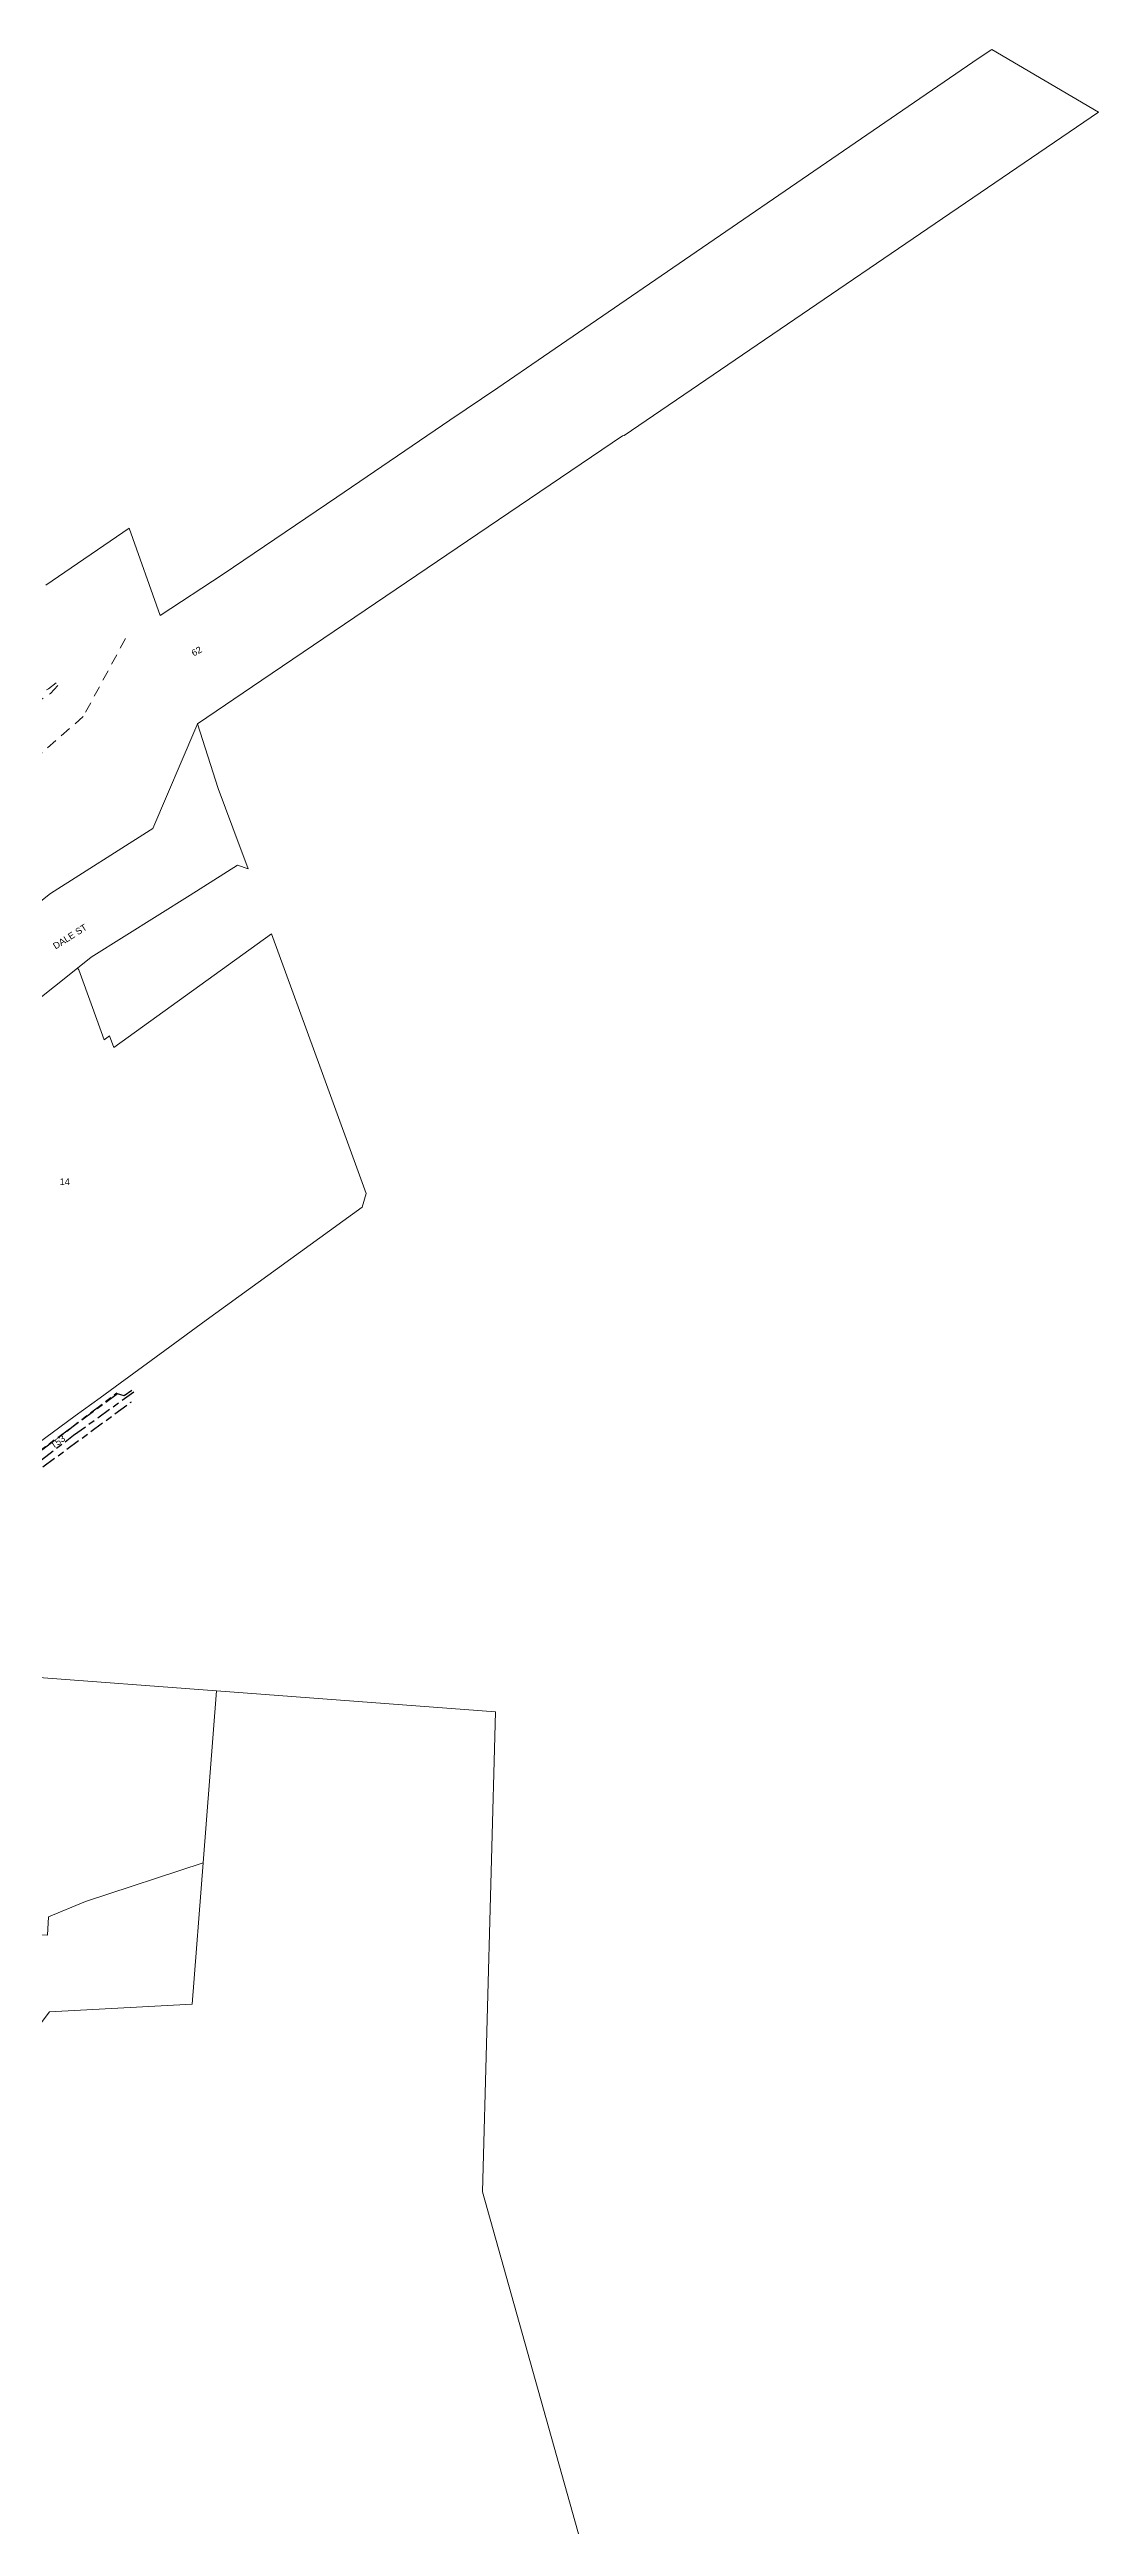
# Model space of a CAD drawing. Header units: metres. Extents: x 309980 to 311407, y 6249141 to 6251386.
# Drawn here: x 311119 to 311407, y 6249692 to 6250372 of the extents above; entities that cross this region are included whole.
import ezdxf

# ---------------------------------------------------------------- set-up
doc = ezdxf.new("R2010")
doc.units = ezdxf.units.M
doc.linetypes.add('Cable Exist UG', pattern=[8.2, 4, -1.2, 1.8, -1.2])
doc.linetypes.add('Dash', pattern=[5, 3, -2])
for name, color, linetype, lineweight in [('Cadastre Developer_SP_EXT', 9, 'Continuous', 5), ('Cadastre Land Parcels_SP_EXT', 9, 'Continuous', 5), ('Cadastre Roads_SP_EXT', 9, 'Continuous', 5)]:
    doc.layers.add(name, color=color, linetype=linetype, lineweight=lineweight)
for name, color, linetype in [('Mains_HV_EXT', 7, 'Continuous'), ('Mains_LV_EXT', 7, 'Continuous'), ('Mains_SL_EXT', 7, 'Continuous')]:
    doc.layers.add(name, color=color, linetype=linetype)
doc.styles.get("Standard").update_dxf_attribs({"font": 'arial.ttf'})

msp = doc.modelspace()

# ---------------------------------------------------------------- linework, layer by layer
at = {"layer": 'Cadastre Developer_SP_EXT', "linetype": 'Dash'}
for points in [[(311139.45, 6250210.44), (311127.86, 6250189.05), (311107.86, 6250171.54), (311103.63, 6250168.34), (311095.32, 6250161.23), (311079.45, 6250151.61), (311075.45, 6250147.75), (311068.5, 6250152.97), (311059.66, 6250144.17), (311062.93, 6250141.28), (311054.64, 6250134.02), (311048.69, 6250138.89), (311053.76, 6250143.84)], [(311045.44, 6250144.07), (311068.06, 6250161.86), (311079.95, 6250171.32), (311096.22, 6250182.44), (311109.42, 6250190.91), (311118.32, 6250196.68), (311120.4, 6250198.31)], [(311068.86, 6250161.08), (311080.91, 6250170.54), (311118.87, 6250195.39), (311120.92, 6250197.66)]]:
    msp.add_lwpolyline(points, dxfattribs=at)
at = {"layer": 'Cadastre Land Parcels_SP_EXT', "linetype": 'Continuous'}
for points in [[(311118.09, 6250139.83), (311118.88, 6250140.46), (311146.22, 6250157.87), (311146.94, 6250158.33), (311158.8, 6250185.92), (311159.27, 6250187.02), (311176.95, 6250199.01), (311276, 6250266.15), (311276, 6250266.15), (311276.49, 6250266.19), (311406.77, 6250355.03), (311377.51, 6250372.2), (311373.97, 6250369.92), (311254.33, 6250287.88), (311241.72, 6250279.32), (311228.62, 6250270.43), (311218.23, 6250263.38), (311207.91, 6250256.38), (311197.5, 6250249.31), (311166.27, 6250228.12), (311148.99, 6250216.78), (311140.52, 6250240.77), (311117.62, 6250225.13)], [(311113.35, 6249987.97), (311125.67, 6249997), (311132.52, 6250002.01), (311137.98, 6250006.01), (311150.32, 6250015.01), (311161.68, 6250023.27), (311204.51, 6250054.36), (311205.63, 6250058.12), (311205.63, 6250058.12), (311193.23, 6250092.03), (311179.58, 6250129.43), (311136.27, 6250098.17), (311135.11, 6250101.34), (311133.63, 6250100.26), (311130.38, 6250109.19), (311126.64, 6250119.52), (311126.27, 6250119.97), (311107.75, 6250105.27)], [(311289.9, 6249597.48), (311237.51, 6249783.94), (311241.15, 6249915.75), (311241.15, 6249915.75), (311164.49, 6249921.49), (311160.84, 6249874.31), (311157.77, 6249835.46), (311118.63, 6249833.39), (311108.6, 6249820.12), (311059.38, 6249824.38), (311039.49, 6249694.88), (311036.79, 6249679.53)]]:
    msp.add_lwpolyline(points, dxfattribs=at)
for points in [[(311160.84, 6249874.31), (311164.49, 6249921.49), (311113.27, 6249925.34), (311078.4, 6249927.96), (311074.58, 6249924.02), (311064.88, 6249860.37), (311093.14, 6249858.62), (311092.5, 6249855.2), (311118.09, 6249854.41), (311118.31, 6249859.44), (311128.53, 6249863.69), (311160.84, 6249874.31)], [(311160.84, 6249874.31), (311128.53, 6249863.69), (311118.31, 6249859.44), (311118.09, 6249854.41), (311092.5, 6249855.2), (311093.14, 6249858.62), (311064.88, 6249860.37), (311059.38, 6249824.38), (311108.6, 6249820.12), (311118.63, 6249833.39), (311157.77, 6249835.46), (311160.84, 6249874.31)]]:
    msp.add_lwpolyline(points, close=True, dxfattribs=at)
at = {"layer": 'Cadastre Roads_SP_EXT', "linetype": 'Continuous'}
msp.add_lwpolyline([(311168.94, 6250158.51), (311164.93, 6250169.3), (311159.27, 6250187.02), (311158.8, 6250185.92), (311146.94, 6250158.33), (311146.22, 6250157.87), (311118.88, 6250140.46), (311118.09, 6250139.83), (311053.05, 6250087.42), (311057.64, 6250077.72), (311061.91, 6250068.68), (311070.19, 6250075.32), (311074.99, 6250079.16), (311078.6, 6250082.04), (311099.28, 6250098.53), (311103.52, 6250101.9), (311107.75, 6250105.27), (311126.27, 6250119.97), (311130.03, 6250122.94), (311157.2, 6250140.01), (311170.25, 6250148.2), (311173.14, 6250147.21), (311168.94, 6250158.51)], close=True, dxfattribs=at)
at = {"layer": 'Mains_HV_EXT', "linetype": 'Cable Exist UG'}
msp.add_lwpolyline([(311072.95, 6249955.07), (311116.8, 6249987.9), (311137.12, 6250003.36)], dxfattribs=at)
at = {"layer": 'Mains_LV_EXT', "linetype": 'Cable Exist UG'}
for points in [[(311141.24, 6250003.99), (311139.15, 6250002.53), (311137.32, 6250003.11), (311100.26, 6249975.88), (311100.28, 6249974.34), (311098.37, 6249972.88), (311096.84, 6249973.26), (311094.86, 6249971.68), (311084.25, 6250000.91), (311082.93, 6250001.17), (311082.11, 6250003.42), (311082.91, 6250004.59), (311067.87, 6250046.01), (311066.47, 6250046.17), (311065.42, 6250048.65), (311066.34, 6250050.21), (311064.93, 6250054.11)], [(311054.73, 6249956.06), (311076.33, 6249954.84), (311093.18, 6249970.03), (311096.76, 6249970.16), (311125.23, 6249991.7), (311142.37, 6250004.09)]]:
    msp.add_lwpolyline(points, dxfattribs=at)
at = {"layer": 'Mains_SL_EXT', "linetype": 'Cable Exist UG'}
msp.add_lwpolyline([(311076.33, 6249954.84), (311092.05, 6249969.03), (311096.94, 6249968.43), (311141.12, 6250000.92)], dxfattribs=at)

# ---------------------------------------------------------------- texts
at = {"layer": 'Cadastre Land Parcels_SP_EXT'}
msp.add_text('62', height=1.8, rotation=28.97971, dxfattribs=at).set_placement((311158.23, 6250205.51))
msp.add_text('14', height=1.8, dxfattribs=at).set_placement((311121.38, 6250060.42))
at = {"layer": 'Cadastre Roads_SP_EXT'}
msp.add_text('DALE ST', height=1.8, rotation=32.42965, dxfattribs=at).set_placement((311120.27, 6250125.07))
at = {"layer": 'Mains_LV_EXT'}
msp.add_text('T53', height=1.8, rotation=35.06201, dxfattribs=at).set_placement((311119.6, 6249987.92))

doc.saveas('drawing.dxf')
